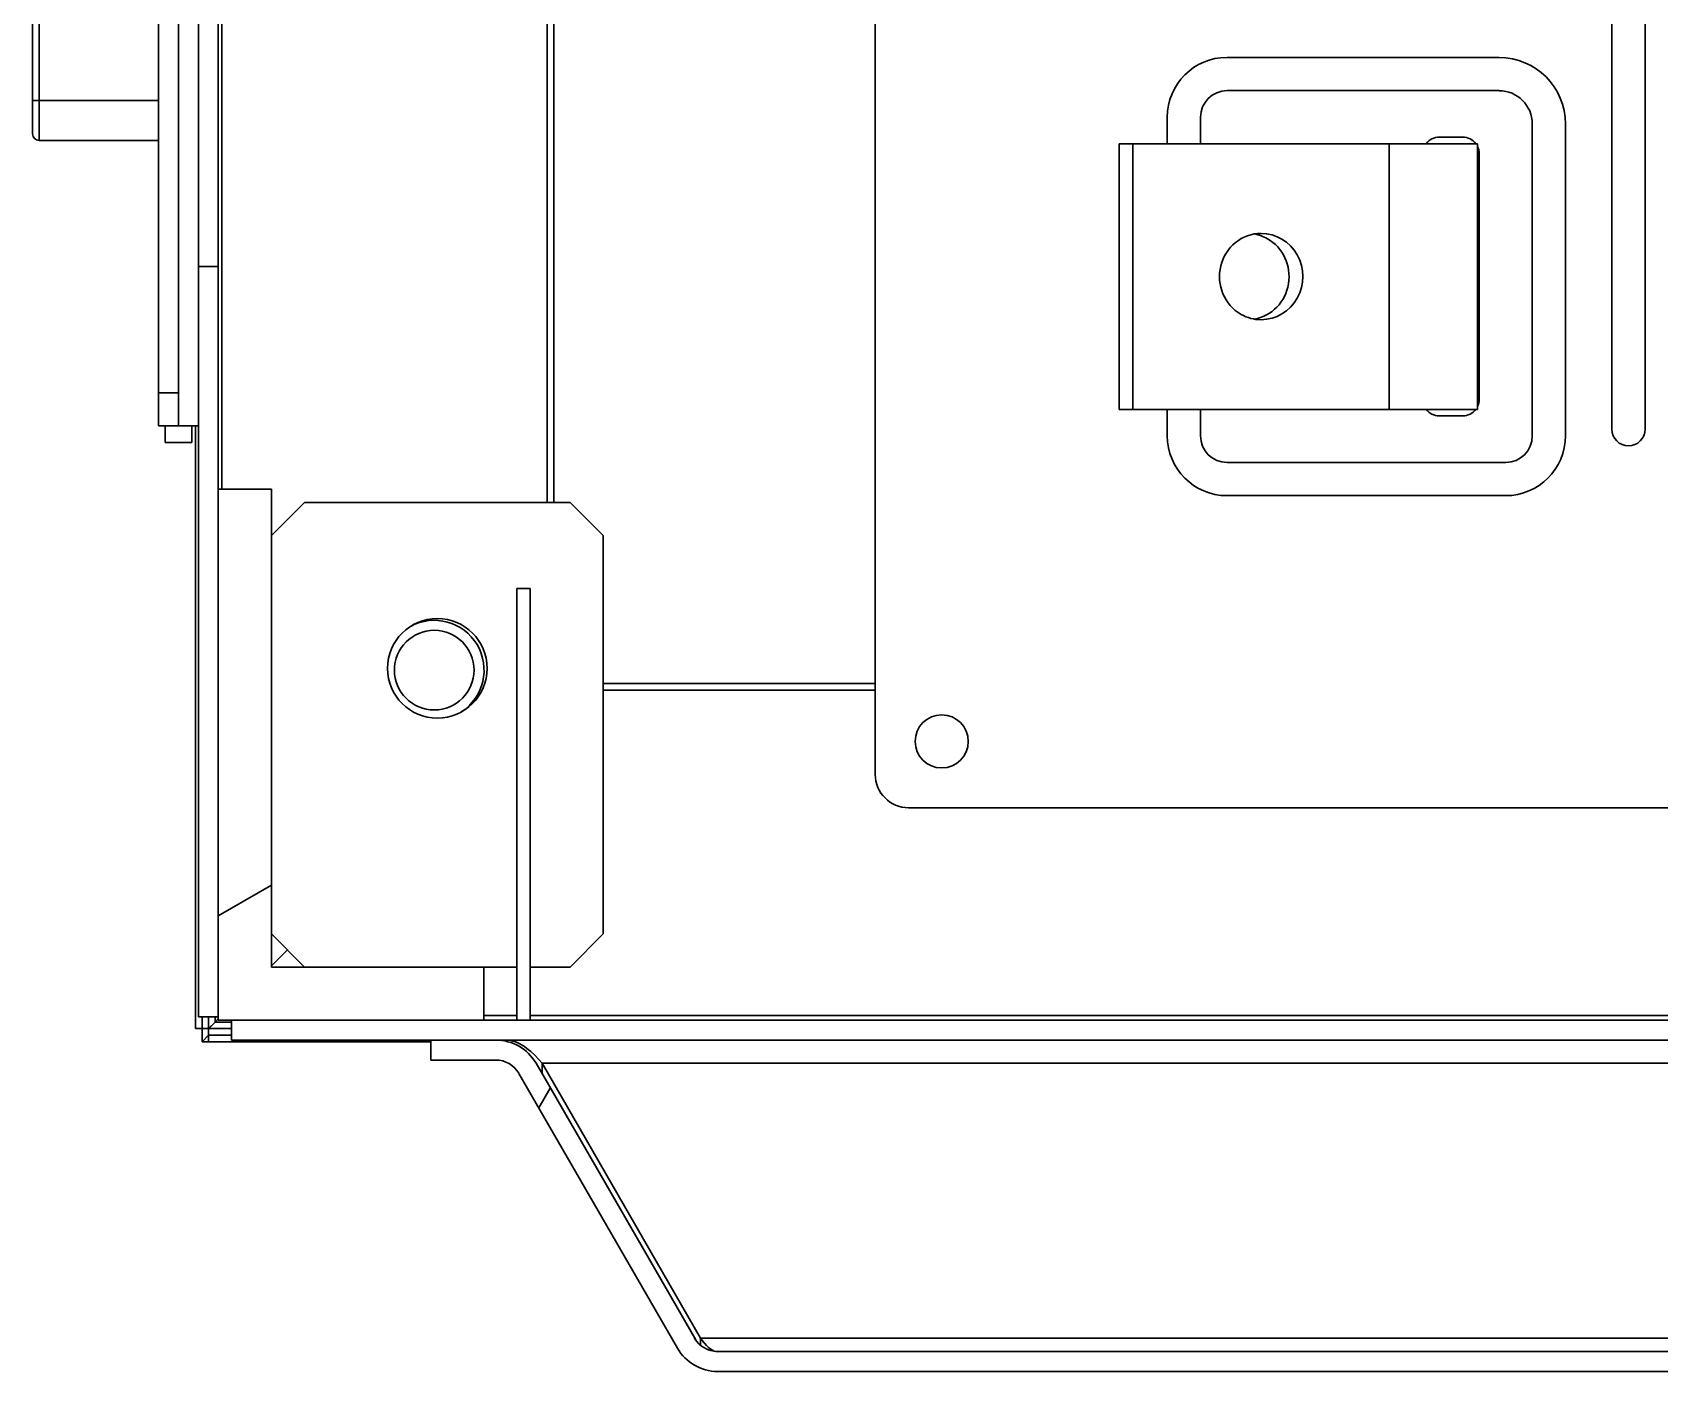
# Model space of a CAD drawing. Extents: x 39751 to 116307, y -36149 to -14965.
# Drawn here: x 79021.7 to 79266.8, y -20989.3 to -20787.7 of the extents above; entities that cross this region are included whole.
import ezdxf

# ---------------------------------------------------------------- set-up
doc = ezdxf.new("R2010")
doc.units = 0
doc.header["$LTSCALE"] = 1500
doc.layers.add('AM_0', color=7, linetype='Continuous', lineweight=30)

# ---------------------------------------------------------------- blocks, each defined once
blk = doc.blocks.new('A$C5DCE4107')
at = {"color": 7, "ltscale": 0.246}
for p, q in [((342.23, 387.9), (342.23, 141.91)), ((347.23, 141.91), (347.23, 387.9))]:
    blk.add_line(p, q, dxfattribs=at)
at = {"color": 7, "ltscale": 0.245}
blk.add_line((132.77, 132.9), (132.77, 377.91), dxfattribs=at)
at = {"color": 7, "ltscale": 0.247}
for p, q in [((181.77, 130.9), (181.77, 377.91)), ((182.77, 130.9), (182.77, 377.91))]:
    blk.add_line(p, q, dxfattribs=at)
at = {"color": 7, "ltscale": 0.246999}
blk.add_line((182.77, 377.9), (182.77, 130.9), dxfattribs=at)
at = {"color": 7, "ltscale": 0.287999}
blk.add_line((231.23, 377.9), (231.23, 89.91), dxfattribs=at)
at = {"color": 7, "ltscale": 0.228}
for p, q in [((126.23, 142.41), (126.23, 370.41)), ((129.23, 142.41), (129.23, 370.41))]:
    blk.add_line(p, q, dxfattribs=at)
at = {"color": 7, "ltscale": 0.218}
blk.add_line((123.23, 147.41), (123.23, 365.41), dxfattribs=at)
at = {"color": 7, "ltscale": 0.18}
blk.add_line((132.23, 166.41), (132.23, 346.4), dxfattribs=at)
at = {"color": 7, "ltscale": 0.132}
for p, q in [((104.23, 323.41), (104.23, 191.41)), ((105.23, 323.41), (105.23, 191.41))]:
    blk.add_line(p, q, dxfattribs=at)
at = {"color": 7, "ltscale": 0.041}
for p, q in [((325.23, 197.91), (284.23, 197.91)), ((284.23, 192.91), (325.23, 192.91)), ((190.23, 103.63), (231.23, 103.63)), ((231.23, 102.63), (190.23, 102.63))]:
    blk.add_line(p, q, dxfattribs=at)
at = {"color": 7, "ltscale": 0.001}
for p, q in [((104.23, 191.41), (105.23, 191.41)), ((130.77, 49.63), (129.77, 49.63)), ((130.77, 50.63), (130.77, 49.63))]:
    blk.add_line(p, q, dxfattribs=at)
at = {"color": 7, "ltscale": 0.005}
for p, q in [((104.23, 191.41), (104.23, 186.4)), ((123.23, 147.41), (123.23, 142.41)), ((177.24, 53.63), (172.23, 53.63))]:
    blk.add_line(p, q, dxfattribs=at)
at = {"color": 7, "ltscale": 0.018}
for p, q in [((123.23, 191.41), (105.23, 191.41)), ((123.23, 185.41), (105.23, 185.41))]:
    blk.add_line(p, q, dxfattribs=at)
at = {"color": 7, "ltscale": 0.006}
for p, q in [((105.23, 191.41), (105.23, 185.41)), ((185.23, 60.91), (179.24, 60.91))]:
    blk.add_line(p, q, dxfattribs=at)
at = {"color": 7, "ltscale": 0.004}
for p, q in [((275.23, 188.91), (275.23, 184.91)), ((280.23, 184.91), (280.23, 188.91)), ((124.23, 139.91), (128.23, 139.91))]:
    blk.add_line(p, q, dxfattribs=at)
at = {"color": 7, "ltscale": 0.046999}
for p, q in [((330.23, 187.9), (330.23, 140.91)), ((335.23, 140.91), (335.23, 187.9))]:
    blk.add_line(p, q, dxfattribs=at)
at = {"color": 7, "ltscale": 0.002071}
for p, q in [((270.06, 184.91), (267.98, 184.91)), ((270.06, 144.9), (267.98, 144.9))]:
    blk.add_line(p, q, dxfattribs=at)
at = {"color": 7, "ltscale": 0.04}
for p, q in [((267.98, 144.9), (267.98, 184.91)), ((270.06, 144.9), (270.06, 184.91)), ((308.64, 184.91), (308.64, 144.9)), ((321.98, 184.91), (321.98, 144.9)), ((145.23, 130.9), (185.23, 130.9)), ((132.23, 52.91), (172.23, 52.91))]:
    blk.add_line(p, q, dxfattribs=at)
at = {"color": 7, "ltscale": 0.038588}
for p, q in [((308.64, 184.91), (270.06, 184.91)), ((308.64, 144.9), (270.06, 144.9))]:
    blk.add_line(p, q, dxfattribs=at)
at = {"color": 7, "ltscale": 0.013342}
for p, q in [((308.64, 184.91), (321.98, 184.91)), ((308.64, 144.9), (321.98, 144.9))]:
    blk.add_line(p, q, dxfattribs=at)
at = {"color": 7, "ltscale": 0.0035}
for p, q in [((319.73, 185.91), (316.23, 185.91)), ((316.23, 143.91), (319.73, 143.91))]:
    blk.add_line(p, q, dxfattribs=at)
at = {"color": 7, "ltscale": 0.037}
blk.add_line((322.23, 146.41), (322.23, 183.41), dxfattribs=at)
at = {"color": 7, "ltscale": 0.113}
for p, q in [((129.23, 53.41), (129.23, 166.41)), ((129.23, 53.41), (129.23, 166.41)), ((132.23, 53.41), (132.23, 166.41)), ((132.23, 166.41), (132.23, 53.41))]:
    blk.add_line(p, q, dxfattribs=at)
at = {"color": 7, "ltscale": 0.003}
for p, q in [((129.23, 166.41), (132.23, 166.41)), ((129.23, 166.41), (132.23, 166.41)), ((126.23, 142.41), (129.23, 142.41)), ((132.23, 53.41), (129.23, 53.41)), ((132.23, 53.41), (129.23, 53.41)), ((134.23, 49.91), (134.23, 52.91)), ((164.23, 46.91), (164.23, 49.91))]:
    blk.add_line(p, q, dxfattribs=at)
at = {"color": 7, "ltscale": 0.003001}
for p, q in [((126.24, 147.41), (123.23, 147.41)), ((126.24, 142.41), (123.23, 142.41))]:
    blk.add_line(p, q, dxfattribs=at)
at = {"color": 7, "ltscale": 0.003999}
for p, q in [((275.23, 144.9), (275.23, 140.91)), ((280.23, 140.91), (280.23, 144.9))]:
    blk.add_line(p, q, dxfattribs=at)
at = {"color": 7, "ltscale": 0.002499}
for p, q in [((124.23, 142.4), (124.23, 139.91)), ((128.23, 142.4), (128.23, 139.91))]:
    blk.add_line(p, q, dxfattribs=at)
at = {"color": 7, "ltscale": 0.090779}
blk.add_line((128.77, 51.63), (128.77, 142.4), dxfattribs=at)
at = {"color": 7, "ltscale": 0.042}
for p, q in [((326.23, 136.91), (284.23, 136.91)), ((284.23, 131.91), (326.23, 131.91))]:
    blk.add_line(p, q, dxfattribs=at)
at = {"color": 7, "ltscale": 0.008}
for p, q in [((140.23, 132.91), (132.23, 132.91)), ((172.23, 52.91), (172.23, 60.91))]:
    blk.add_line(p, q, dxfattribs=at)
at = {"color": 7, "ltscale": 0.08}
blk.add_line((132.23, 132.91), (132.23, 52.91), dxfattribs=at)
at = {"color": 7, "ltscale": 0.072}
blk.add_line((140.23, 60.91), (140.23, 132.91), dxfattribs=at)
at = {"color": 7, "ltscale": 0.007071}
for p, q in [((145.23, 130.9), (140.23, 125.91)), ((185.23, 130.9), (190.23, 125.91)), ((145.23, 60.91), (140.23, 65.91)), ((185.23, 60.91), (190.23, 65.91))]:
    blk.add_line(p, q, dxfattribs=at)
at = {"color": 7, "ltscale": 0.06}
blk.add_line((190.23, 125.91), (190.23, 65.91), dxfattribs=at)
at = {"color": 7, "ltscale": 0.002}
for p, q in [((177.23, 117.91), (179.23, 117.91)), ((129.77, 51.63), (129.77, 49.63)), ((177.23, 52.91), (179.23, 52.91))]:
    blk.add_line(p, q, dxfattribs=at)
at = {"color": 7, "ltscale": 0.065}
for p, q in [((177.23, 117.91), (177.23, 52.91)), ((179.23, 117.91), (179.23, 52.91))]:
    blk.add_line(p, q, dxfattribs=at)
at = {"color": 7, "ltscale": 0.14}
blk.add_line((236.23, 84.91), (376.23, 84.91), dxfattribs=at)
at = {"color": 7, "ltscale": 0.009238}
blk.add_line((132.23, 68.62), (140.23, 73.24), dxfattribs=at)
at = {"color": 7, "ltscale": 0.003401}
blk.add_line((142.64, 63.5), (140.24, 61.09), dxfattribs=at)
at = {"color": 7, "ltscale": 0.032}
for p, q in [((172.23, 60.91), (140.23, 60.91)), ((177.24, 60.91), (145.23, 60.91))]:
    blk.add_line(p, q, dxfattribs=at)
at = {"color": 7, "ltscale": 0.000999832}
for p, q in [((128.77, 51.63), (129.77, 51.63)), ((129.77, 51.63), (130.77, 51.63))]:
    blk.add_line(p, q, dxfattribs=at)
at = {"color": 7, "ltscale": 0.001779}
for p, q in [((129.77, 51.63), (129.77, 53.4)), ((130.77, 51.63), (130.77, 53.4))]:
    blk.add_line(p, q, dxfattribs=at)
at = {"color": 7, "ltscale": 0.001415}
for p, q in [((131.77, 52.63), (130.77, 51.63)), ((129.77, 49.63), (130.77, 50.63)), ((129.77, 49.63), (130.77, 50.63))]:
    blk.add_line(p, q, dxfattribs=at)
at = {"color": 7, "ltscale": 0.000999451}
blk.add_line((130.77, 50.63), (130.77, 51.63), dxfattribs=at)
at = {"color": 7, "ltscale": 0.003469}
for p, q in [((134.24, 51.63), (130.77, 51.63)), ((134.24, 50.63), (130.77, 50.63))]:
    blk.add_line(p, q, dxfattribs=at)
at = {"color": 7, "ltscale": 0.000875036}
blk.add_line((131.41, 52.27), (130.79, 51.65), dxfattribs=at)
at = {"color": 7, "ltscale": 0.000498749}
blk.add_line((131.77, 52.63), (131.41, 52.27), dxfattribs=at)
at = {"color": 7, "ltscale": 0.000778961}
blk.add_line((131.77, 52.63), (131.77, 53.4), dxfattribs=at)
at = {"color": 7, "ltscale": 0.000662211}
blk.add_line((132.23, 53.09), (131.77, 52.63), dxfattribs=at)
at = {"color": 7, "ltscale": 0.000499558}
blk.add_line((132.12, 52.98), (131.77, 52.63), dxfattribs=at)
at = {"color": 7, "ltscale": 0.002468}
blk.add_line((134.24, 52.63), (131.77, 52.63), dxfattribs=at)
at = {"color": 7, "ltscale": 0.257066}
for p, q in [((134.23, 52.91), (391.3, 52.91)), ((134.23, 49.91), (391.3, 49.91))]:
    blk.add_line(p, q, dxfattribs=at)
at = {"color": 7, "ltscale": 0.225}
blk.add_line((404.23, 53.63), (179.24, 53.63), dxfattribs=at)
at = {"color": 7, "ltscale": 0.033466}
blk.add_line((164.23, 49.63), (130.77, 49.63), dxfattribs=at)
at = {"color": 7, "ltscale": 0.009811}
for p, q in [((174.04, 49.91), (164.23, 49.91)), ((164.23, 46.91), (174.04, 46.91))]:
    blk.add_line(p, q, dxfattribs=at)
at = {"color": 7, "ltscale": 0.000171661}
blk.add_line((175.58, 49.91), (175.58, 49.73), dxfattribs=at)
at = {"color": 7, "ltscale": 0.047811}
for p, q in [((177.51, 44.9), (201.41, 3.5)), ((204.01, 5), (180.11, 46.41))]:
    blk.add_line(p, q, dxfattribs=at)
at = {"color": 7, "ltscale": 0.000152567}
blk.add_line((181.05, 44.9), (180.92, 44.99), dxfattribs=at)
at = {"color": 7, "ltscale": 0.047778}
blk.add_line((204.89, 5), (181.05, 46.41), dxfattribs=at)
at = {"color": 7, "ltscale": 0.001501}
blk.add_line((181.05, 46.41), (181.05, 44.9), dxfattribs=at)
at = {"color": 7, "ltscale": 0.238185}
blk.add_line((419.23, 46.41), (181.05, 46.41), dxfattribs=at)
at = {"color": 7, "ltscale": 0.046338}
blk.add_line((204.17, 4.75), (181.05, 44.9), dxfattribs=at)
at = {"color": 7, "ltscale": 0.003464}
blk.add_line((180.52, 39.69), (182.25, 42.69), dxfattribs=at)
at = {"color": 7, "ltscale": 0.001051}
blk.add_line((204.89, 5), (204.89, 3.95), dxfattribs=at)
at = {"color": 7, "ltscale": 0.162003}
blk.add_line((204.89, 5), (419.23, 5), dxfattribs=at)
at = {"color": 7}
for p, q in [((1320.99, 3), (207.47, 3)), ((207.47, 0), (1320.99, 0))]:
    blk.add_line(p, q, dxfattribs=at)
for points in [[(181.05, 46.41), (180.48, 47.04), (179.91, 47.63), (179.33, 48.17), (178.74, 48.66), (178.35, 48.94), (177.55, 49.41), (177.17, 49.58)], [(207.47, 3), (207.22, 3.02), (206.96, 3.08), (206.7, 3.19), (206.45, 3.34), (206.11, 3.59), (205.79, 3.9), (205.15, 4.64), (204.89, 5)]]:
    blk.add_lwpolyline(points, dxfattribs=at)
for centre, radius in [((165.23, 105.9), 7.5), ((164.77, 105.63), 6), ((241.23, 94.9), 4)]:
    blk.add_circle(centre, radius, dxfattribs=at)
for centre, radius, start, end in [((284.23, 188.91), 9, 90, 180), ((325.23, 187.9), 10, 0, 90), ((284.23, 188.91), 4, 90, 180), ((325.23, 187.9), 5, 0, 90), ((105.23, 186.4), 1, 180, 270), ((316.23, 183.41), 2.5, 90, 143.1302), ((319.73, 183.41), 2.5, 36.8698, 90), ((319.73, 183.41), 2.5, 0, 25.8407), ((316.23, 146.41), 2.5, 216.8699, 270), ((319.73, 146.41), 2.5, 270, 323.1297), ((319.73, 146.41), 2.5, 334.1593, 0), ((284.23, 140.91), 9, 180, 270), ((284.23, 140.91), 4, 180, 270), ((326.23, 140.91), 9, 270, 0), ((326.23, 140.91), 4, 270, 0), ((344.73, 141.91), 2.5, 180, 0), ((164.77, 105.63), 7.5, 302.9147, 118.7511), ((236.23, 89.91), 5, 180, 270), ((174.04, 42.91), 7, 30, 90), ((175.57, 45.85), 4.05, 77.5194, 89.0515), ((175.42, 45.26), 4.67, 67.9562, 77.2934), ((174.04, 42.91), 4, 30, 90), ((207.47, 7), 4, 210, 270), ((207.47, 7), 7, 210, 270)]:
    blk.add_arc(centre, radius, start, end, dxfattribs=at)
for centre, major_axis, start_param, end_param in [((289.37, 164.91), (0, 6.5), 6.283155, 8.924778), ((287.3, 164.91), (0, -6.5), 2.641593, 2.975998), ((287.3, 164.91), (0, -6.5), 0.165591, 2.641593), ((289.37, 164.91), (0, 6.5), 3.141562, 6.283155), ((289.37, 164.91), (0, 6.5), 2.641593, 3.141562)]:
    blk.add_ellipse(centre, major_axis=major_axis, ratio=0.965926, start_param=start_param, end_param=end_param, dxfattribs=at)

msp = doc.modelspace()

# ---------------------------------------------------------------- block references
at = {"layer": 'AM_0'}
msp.add_blockref('A$C5DCE4107', (78917.44, -20989.34), dxfattribs=at)

doc.saveas('drawing.dxf')
